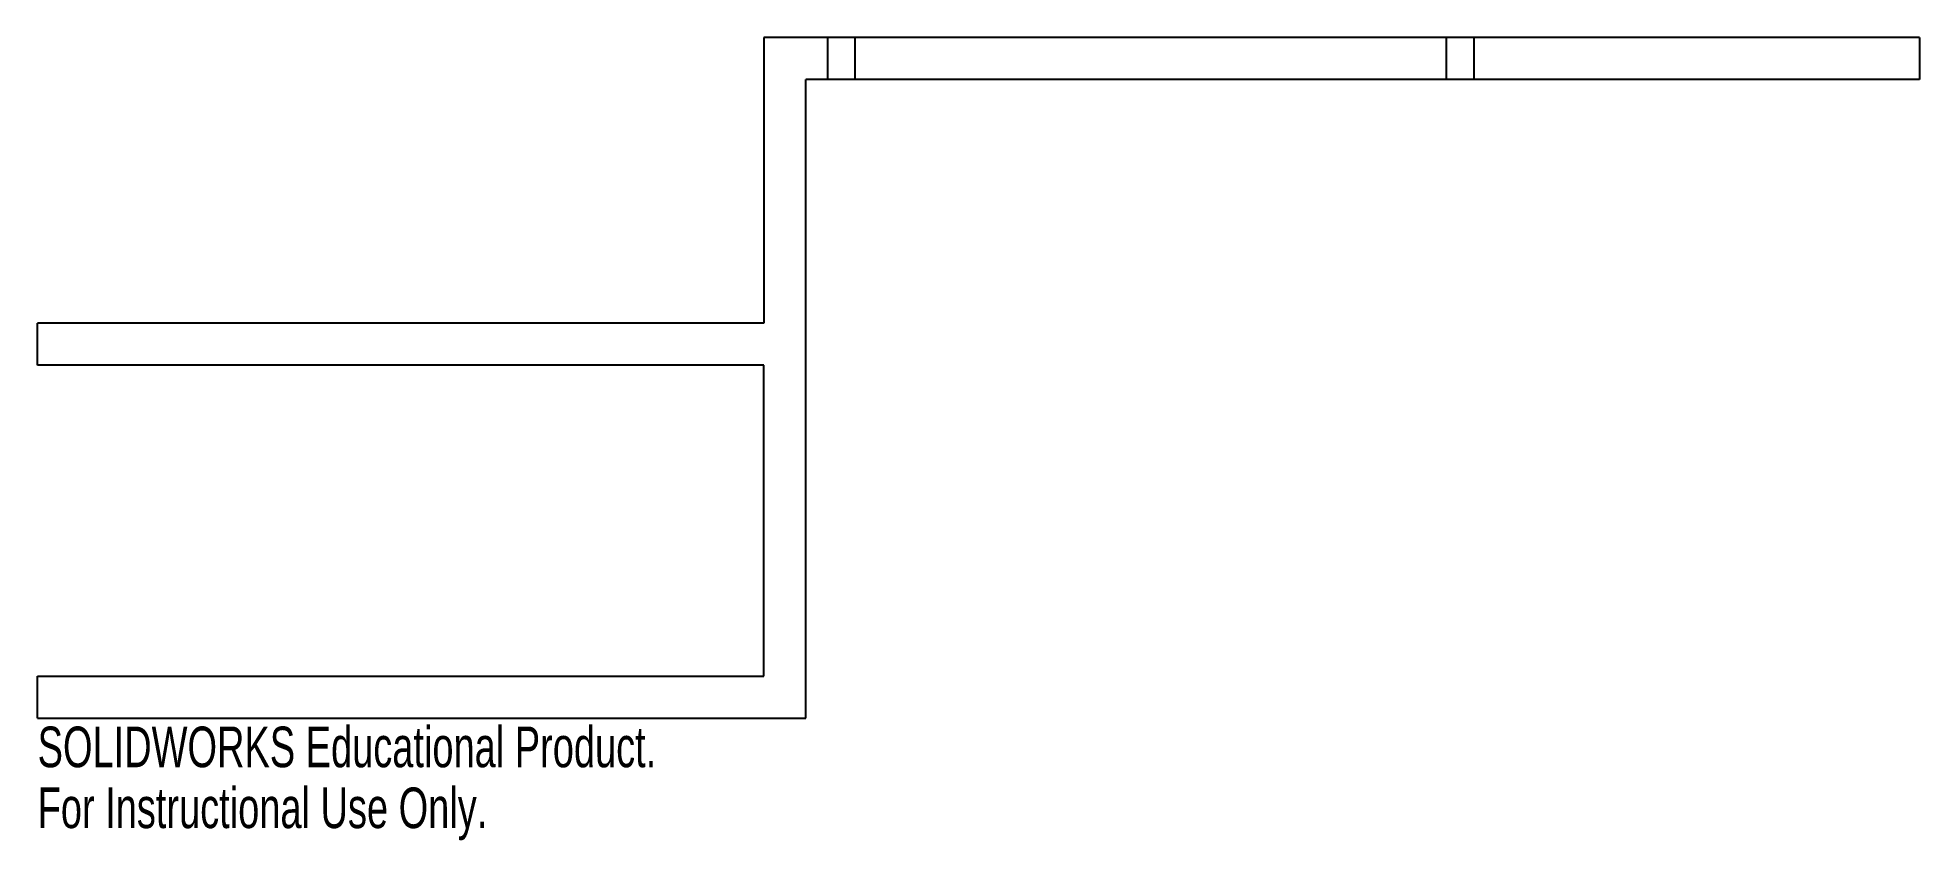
# Model space of a CAD drawing. Header units: millimetres. Extents: x -181 to 43, y 67 to 163.
import ezdxf

# ---------------------------------------------------------------- set-up
doc = ezdxf.new("R2010")
doc.units = ezdxf.units.MM
doc.styles.add('SLDTEXTSTYLE0', font='TXT', dxfattribs={"width": 0.7})

msp = doc.modelspace()

# ---------------------------------------------------------------- linework, layer by layer
at = {"color": 7, "linetype": 'Continuous', "lineweight": 25}
for p, q in [((43.24, 163.05), (-94.39, 163.05)), ((-94.39, 163.05), (-94.39, 129.05)), ((-86.79, 158.05), (-86.79, 163.05)), ((-83.57, 163.05), (-83.57, 158.05)), ((-13.07, 158.05), (-13.07, 163.05)), ((-9.85, 163.05), (-9.85, 158.05)), ((43.24, 163.05), (43.24, 158.05)), ((43.24, 158.05), (-89.39, 158.05)), ((-89.39, 82.05), (-89.39, 158.05)), ((-94.39, 129.05), (-180.89, 129.05)), ((-180.89, 124.05), (-180.89, 129.05)), ((-94.39, 124.05), (-180.89, 124.05)), ((-94.39, 87.05), (-94.39, 124.05)), ((-180.89, 87.05), (-94.39, 87.05)), ((-180.89, 82.05), (-180.89, 87.05)), ((-180.89, 82.05), (-89.39, 82.05))]:
    msp.add_line(p, q, dxfattribs=at)

# ---------------------------------------------------------------- texts
at = {"color": 7, "linetype": 'Continuous', "char_height": 4.8336, "attachment_point": 1, "style": 'SLDTEXTSTYLE0'}
for s, insert in [('SOLIDWORKS Educational Product.', (-180.89, 81.03)), ('For Instructional Use Only.', (-180.89, 73.78))]:
    msp.add_mtext(s, dxfattribs=dict(at, insert=insert))

doc.saveas('drawing.dxf')
